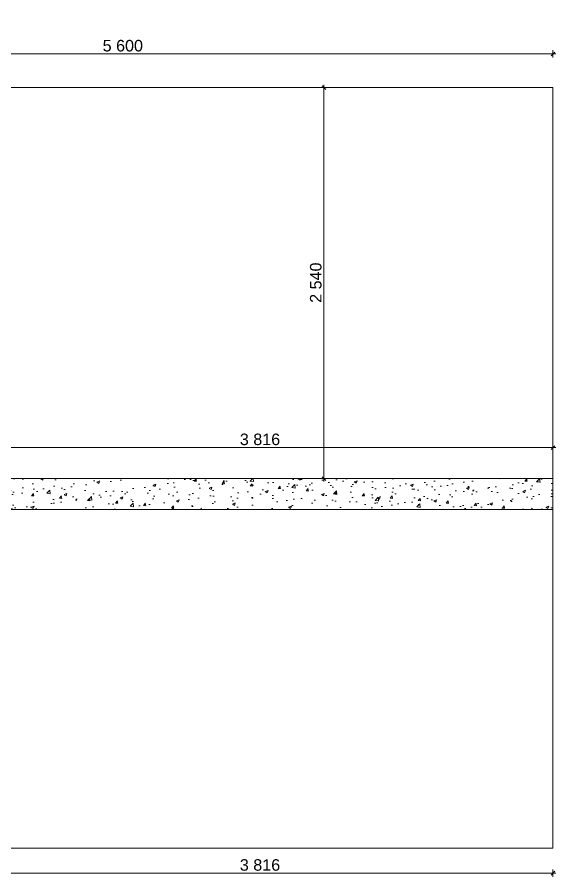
# Model space of a CAD drawing. Header units: millimetres. Extents: x 2336463 to 2579121, y 595385 to 778077.
# Drawn here: x 2520712 to 2524215, y 655338 to 660923 of the extents above; entities that cross this region are included whole.
import ezdxf

# ---------------------------------------------------------------- set-up
doc = ezdxf.new("R2010")
doc.units = ezdxf.units.MM
doc.header["$MEASUREMENT"] = 0
doc.layers.add('1 Планировка размеры', color=7, linetype='Continuous')
doc.layers.add('1 Планировка размеры_Ном._пера__242', color=7, linetype='Continuous', lineweight=13, true_color=0x1b55b5)
doc.layers.add('1 Планировка_Ном._пера__1', color=7, linetype='Continuous', lineweight=13)
doc.layers.add('Конструктив - Стены Несущие_Ном._пера__1', color=7, linetype='Continuous', lineweight=13)
doc.styles.add('СГЕНЕРИР_СТИЛЬ_1', font='arial.ttf')
doc.dimstyles.new('СГЕНЕРИР_СТИЛЬ__1', dxfattribs={"dimtxt": 75, "dimasz": 23.75, "dimexe": 0.18, "dimexo": 300, "dimgap": 0, "dimtad": 1, "dimtih": 1, "dimtoh": 1, "dimdec": 0, "dimzin": 0, "dimdsep": 46, "dimtxsty": 'СГЕНЕРИР_СТИЛЬ_1', "dimblk": 'ARROWHEAD_6', "dimblk1": 'ARROWHEAD_6', "dimblk2": 'ARROWHEAD_6', "dimcen": 0.09, "dimclrd": 256, "dimclre": 256, "dimclrt": 256, "dimazin": 0, "dimtfac": 1, "dimtdec": 4, "dimtmove": 0, "dimatfit": 3, "dimfxl": 0, "dimtolj": 1, "dimtzin": 0, "dimarcsym": 0})
doc.dimstyles.new('СГЕНЕРИР_СТИЛЬ__2', dxfattribs={"dimtxt": 75, "dimasz": 23.75, "dimexe": 0.18, "dimexo": 300, "dimgap": 0, "dimtad": 1, "dimdec": 0, "dimzin": 0, "dimdsep": 46, "dimtxsty": 'СГЕНЕРИР_СТИЛЬ_1', "dimblk": 'ARROWHEAD_6', "dimblk1": 'ARROWHEAD_6', "dimblk2": 'ARROWHEAD_6', "dimcen": 0.09, "dimclrd": 256, "dimclre": 256, "dimclrt": 256, "dimazin": 0, "dimtfac": 1, "dimtdec": 4, "dimtmove": 0, "dimatfit": 3, "dimfxl": 0, "dimtolj": 1, "dimtzin": 0, "dimarcsym": 0})

# ---------------------------------------------------------------- blocks, each defined once
blk = doc.blocks.new('*D3051', base_point=(2086872, 585813.7))
at = {"layer": '1 Планировка размеры_Ном._пера__242', "color": 152, "linetype": 'Continuous', "lineweight": 13, "true_color": 0x1b55b5}
for p, q in [((2518596.4, 660660.6), (2518596.4, 660707.5)), ((2524196.4, 660660.6), (2524196.4, 660707.5)), ((2518577.7, 660684.1), (2518596.4, 660684.1)), ((2518608.9, 660696.6), (2518583.9, 660671.6)), ((2518596.4, 660684.1), (2524196.4, 660684.1)), ((2524183.9, 660671.6), (2524208.9, 660696.6)), ((2524196.4, 660684.1), (2524215.2, 660684.1))]:
    blk.add_line(p, q, dxfattribs=at)
at = {"layer": '1 Планировка размеры_Ном._пера__242', "color": 152, "lineweight": 13, "true_color": 0x1b55b5, "insert": (2521268.2, 660699.1), "char_height": 75, "attachment_point": 7, "style": 'СГЕНЕРИР_СТИЛЬ_1'}
blk.add_mtext('\\A1;{\\pql;\\fArial|b0|i0|c204|p38;5\xa0600}', dxfattribs=at)
blk = doc.blocks.new('ARROWHEAD_6')
at = {"color": 0, "linetype": 'Continuous', "lineweight": 0}
for p, q in [((0, 0), (-1, 0)), ((-0.5, -0.5), (0.5, 0.5))]:
    blk.add_line(p, q, dxfattribs=at)
blk = doc.blocks.new('*D3052', base_point=(2086872, 585813.7))
at = {"layer": '1 Планировка размеры_Ном._пера__242', "color": 152, "linetype": 'Continuous', "lineweight": 13, "true_color": 0x1b55b5}
for p, q in [((2520393.4, 658139.1), (2520368.4, 658114.1)), ((2520380.9, 658103.1), (2520380.9, 658150)), ((2524183.9, 658114.1), (2524208.9, 658139.1)), ((2524196.4, 658103.1), (2524196.4, 658150)), ((2520362.1, 658126.6), (2520380.9, 658126.6)), ((2520380.9, 658126.6), (2524196.4, 658126.6)), ((2524196.4, 658126.6), (2524215.2, 658126.6))]:
    blk.add_line(p, q, dxfattribs=at)
at = {"layer": '1 Планировка размеры_Ном._пера__242', "color": 152, "lineweight": 13, "true_color": 0x1b55b5, "insert": (2522160.4, 658141.6), "char_height": 75, "attachment_point": 7, "style": 'СГЕНЕРИР_СТИЛЬ_1'}
blk.add_mtext('\\A1;{\\pql;\\fArial|b0|i0|c204|p38;3\xa0816}', dxfattribs=at)
blk = doc.blocks.new('*D3056', base_point=(2086872, 585813.7))
at = {"layer": '1 Планировка размеры_Ном._пера__242', "color": 152, "linetype": 'Continuous', "lineweight": 13, "true_color": 0x1b55b5}
for p, q in [((2520380.9, 655338.3), (2520380.9, 657425.1)), ((2520393.4, 655374.2), (2520368.4, 655349.2)), ((2520380.9, 655361.7), (2524196.4, 655361.7)), ((2524183.9, 655349.2), (2524208.9, 655374.2)), ((2524196.4, 655338.3), (2524196.4, 655385.2)), ((2524196.4, 655361.7), (2524215.2, 655361.7))]:
    blk.add_line(p, q, dxfattribs=at)
at = {"layer": '1 Планировка размеры_Ном._пера__242', "color": 152, "lineweight": 13, "true_color": 0x1b55b5, "insert": (2522160.4, 655376.7), "char_height": 75, "attachment_point": 7, "style": 'СГЕНЕРИР_СТИЛЬ_1'}
blk.add_mtext('\\A1;{\\pql;\\fArial|b0|i0|c204|p38;3\xa0816}', dxfattribs=at)
blk = doc.blocks.new('*D3057', base_point=(2086872, 585813.7))
at = {"layer": '1 Планировка размеры_Ном._пера__242', "color": 152, "linetype": 'Continuous', "lineweight": 13, "true_color": 0x1b55b5}
for p, q in [((2522719.9, 660452.6), (2522694.9, 660477.6)), ((2522707.4, 660465.1), (2522707.4, 660483.8)), ((2523896.4, 660465.1), (2522684, 660465.1)), ((2522707.4, 657925.1), (2522707.4, 660465.1)), ((2523896.4, 657925.1), (2522684, 657925.1)), ((2522694.9, 657937.6), (2522719.9, 657912.6)), ((2522707.4, 657906.3), (2522707.4, 657925.1))]:
    blk.add_line(p, q, dxfattribs=at)
at = {"layer": '1 Планировка размеры_Ном._пера__242', "color": 152, "lineweight": 13, "true_color": 0x1b55b5, "insert": (2522692.4, 659066.8), "char_height": 75, "attachment_point": 7, "rotation": 90, "style": 'СГЕНЕРИР_СТИЛЬ_1'}
blk.add_mtext('\\A1;{\\pql;\\fArial|b0|i0|c204|p38;2\xa0540}', dxfattribs=at)

msp = doc.modelspace()

# ---------------------------------------------------------------- hatches: boundary and pattern name
at = {"layer": 'Конструктив - Стены Несущие_Ном._пера__1', "linetype": 'Continuous', "lineweight": 13}
h = msp.add_hatch(dxfattribs=at)
h.set_pattern_fill('AR_CONC', style=0, pattern_type=2)
h.set_pattern_definition([(50, (2086872.01, 585813.69), (-182.18467, 15.939086), [19.05, -209.55]), (355, (2086872.01, 585813.69), (-35.24342, 191.056845), [15.24, -167.640584]), (100.451445, (2086887.2, 585812.36), (146.94125, 175.11775), [16.19001, -178.090245]), (46.1842, (2086872.01, 585864.49), (-271.07904, 42.04233), [28.575, -314.325]), (96.63556, (2086894.6, 585860.98), (237.40413, 247.42612), [24.28502, -267.1356]), (351.18415, (2086872.01, 585864.49), (237.40413, 247.42612), [22.85997, -251.45973]), (21, (2086897.41, 585851.79), (-151.61439, 102.2652), [19.05, -209.55]), (326, (2086897.41, 585851.79), (61.80203, 184.18797), [15.24, -167.64]), (71.451445, (2086910.05, 585843.26), (213.41642, 81.92277), [16.19001, -178.08994]), (37.5, (2086872.015, 585813.686), (3.088603, 84.555039), [0, -165.608, 0, -170.18, 0, -168.275]), (7.5, (2086872.015, 585813.69), (66.819663, 100.180575), [0, -97.028, 0, -161.798, 0, -64.135]), (327.5, (2086815.37, 585813.686), (-135.590595, 5.728744), [0, -63.5, 0, -198.12, 0, -262.89]), (317.5, (2086789.97, 585813.69), (148.12918, 25.42649), [0, -82.55, 0, -131.572, 0, -186.69])])
h.paths.add_polyline_path([(2520380.9, 657925.1), (2524196.4, 657925.1), (2524196.4, 657725.1), (2520380.9, 657725.1)])

# ---------------------------------------------------------------- linework, layer by layer
at = {"layer": '1 Планировка_Ном._пера__1', "color": 7, "linetype": 'Continuous', "lineweight": 13}
for p, q in [((2518596.4, 660465.1), (2524196.4, 660465.1)), ((2524196.4, 660465.1), (2524196.4, 655525.1)), ((2524196.4, 655525.1), (2518596.4, 655525.1))]:
    msp.add_line(p, q, dxfattribs=at)
at = {"layer": 'Конструктив - Стены Несущие_Ном._пера__1', "color": 7, "linetype": 'Continuous', "lineweight": 13, "flags": 128}
msp.add_lwpolyline([(2520380.9, 657925.1), (2524196.4, 657925.1), (2524196.4, 657725.1), (2520380.9, 657725.1)], close=True, dxfattribs=at)

# ---------------------------------------------------------------- dimensions: what is measured, and where the dimension line sits
at = {"layer": '1 Планировка размеры', "color": 152, "linetype": 'Continuous', "lineweight": 13, "true_color": 0x1b55b5}
for base, p1, p2, picture, middle in [((2524196.4, 660684.1), (2518596.4, 660465.1), (2524196.4, 660465.1), '*D3051', (2521397, 660736.6)), ((2524196.4134, 658126.5562), (2520380.8906, 657925.088), (2524196.4134, 657925.088), '*D3052', (2522289.2471, 658179.0562)), ((2524196.4134, 655361.7135), (2520380.8906, 657725.088), (2524196.4134, 655525.0637), '*D3056', (2522289.2471, 655414.2135))]:
    dim = msp.add_linear_dim(base=base, p1=p1, p2=p2, dimstyle='СГЕНЕРИР_СТИЛЬ__1', dxfattribs=at)
    dim.commit()
    dim.dimension.update_dxf_attribs({"geometry": picture, "text_midpoint": middle, "dimtype": 160})
dim = msp.add_linear_dim(base=(2522707.4, 660465.1), p1=(2524196.4, 657925.1), p2=(2524196.4, 660465.1), angle=90, dimstyle='СГЕНЕРИР_СТИЛЬ__2', dxfattribs=at)
dim.commit()
dim.dimension.update_dxf_attribs({"geometry": '*D3057', "text_midpoint": (2522654.9, 659195.7), "dimtype": 160, "text_rotation": 90})

doc.saveas('drawing.dxf')
